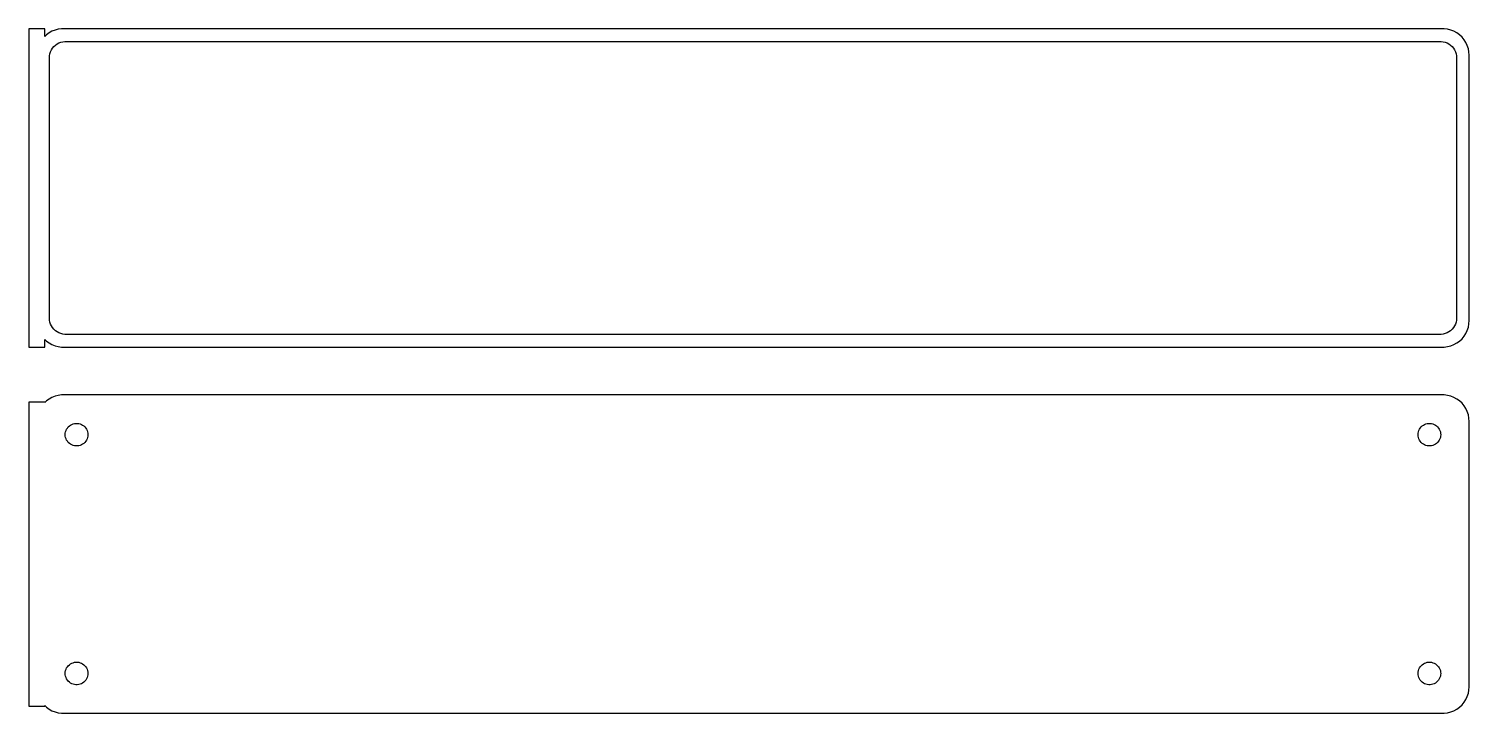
# Model space of a CAD drawing. Header units: metres. Extents: x -136 to 135, y 108 to 237.
import ezdxf

# ---------------------------------------------------------------- set-up
doc = ezdxf.new("R2010")
doc.units = ezdxf.units.M

msp = doc.modelspace()

# ---------------------------------------------------------------- linework, layer by layer
for p, q in [((-133.5, 236.979), (-136.5, 236.979)), ((-136.5, 236.979), (-136.5, 177.021)), ((-133.5, 235.559), (-133.5, 236.979)), ((-132.679, 236.222), (-133.187, 235.853)), ((-132.129, 236.524), (-132.679, 236.222)), ((-131.545, 236.755), (-132.129, 236.524)), ((-130.937, 236.911), (-131.545, 236.755)), ((-130.314, 236.99), (-130.937, 236.911)), ((130.314, 236.99), (-130.314, 236.99)), ((130.937, 236.911), (130.314, 236.99)), ((131.545, 236.755), (130.937, 236.911)), ((132.129, 236.524), (131.545, 236.755)), ((132.679, 236.222), (132.129, 236.524)), ((133.187, 235.853), (132.679, 236.222)), ((-133.187, 235.853), (-133.5, 235.559)), ((-132.018, 233.33), (-131.769, 233.631)), ((-131.769, 233.631), (-131.484, 233.899)), ((-131.484, 233.899), (-131.168, 234.128)), ((-131.168, 234.128), (-130.825, 234.317)), ((-130.825, 234.317), (-130.462, 234.461)), ((-130.462, 234.461), (-130.083, 234.558)), ((-130.083, 234.558), (-129.695, 234.607)), ((-129.695, 234.607), (129.695, 234.607)), ((129.695, 234.607), (130.083, 234.558)), ((130.083, 234.558), (130.462, 234.461)), ((130.462, 234.461), (130.825, 234.317)), ((130.825, 234.317), (131.168, 234.128)), ((131.168, 234.128), (131.484, 233.899)), ((131.484, 233.899), (131.769, 233.631)), ((131.769, 233.631), (132.018, 233.33)), ((133.645, 235.423), (133.187, 235.853)), ((134.045, 234.939), (133.645, 235.423)), ((134.382, 234.409), (134.045, 234.939)), ((134.649, 233.841), (134.382, 234.409)), ((134.843, 233.243), (134.649, 233.841)), ((-132.613, 231.5), (-132.588, 231.89)), ((-132.613, 182.5), (-132.613, 231.5)), ((-132.588, 231.89), (-132.515, 232.274)), ((-132.515, 232.274), (-132.394, 232.646)), ((-132.394, 232.646), (-132.228, 233)), ((-132.228, 233), (-132.018, 233.33)), ((132.018, 233.33), (132.228, 233)), ((132.228, 233), (132.394, 232.646)), ((132.394, 232.646), (132.515, 232.274)), ((132.515, 232.274), (132.588, 231.89)), ((132.588, 231.89), (132.613, 231.5)), ((132.613, 231.5), (132.613, 182.5)), ((134.961, 232.627), (134.843, 233.243)), ((135, 232), (134.961, 232.627)), ((135, 182), (135, 232)), ((-132.588, 182.11), (-132.613, 182.5)), ((-132.515, 181.726), (-132.588, 182.11)), ((132.588, 182.11), (132.515, 181.726)), ((132.613, 182.5), (132.588, 182.11)), ((134.961, 181.373), (135, 182)), ((-132.394, 181.354), (-132.515, 181.726)), ((-132.228, 181), (-132.394, 181.354)), ((-132.018, 180.67), (-132.228, 181)), ((-131.769, 180.369), (-132.018, 180.67)), ((-131.484, 180.101), (-131.769, 180.369)), ((-131.168, 179.872), (-131.484, 180.101)), ((-130.825, 179.683), (-131.168, 179.872)), ((-130.462, 179.539), (-130.825, 179.683)), ((-130.083, 179.442), (-130.462, 179.539)), ((-129.695, 179.393), (-130.083, 179.442)), ((129.695, 179.393), (-129.695, 179.393)), ((130.083, 179.442), (129.695, 179.393)), ((130.462, 179.539), (130.083, 179.442)), ((130.825, 179.683), (130.462, 179.539)), ((131.168, 179.872), (130.825, 179.683)), ((131.484, 180.101), (131.168, 179.872)), ((131.769, 180.369), (131.484, 180.101)), ((132.018, 180.67), (131.769, 180.369)), ((132.228, 181), (132.018, 180.67)), ((132.394, 181.354), (132.228, 181)), ((132.515, 181.726), (132.394, 181.354)), ((134.045, 179.061), (134.382, 179.591)), ((134.382, 179.591), (134.649, 180.159)), ((134.649, 180.159), (134.843, 180.757)), ((134.843, 180.757), (134.961, 181.373)), ((-136.5, 177.021), (-133.5, 177.021)), ((-133.5, 177.021), (-133.5, 178.441)), ((-133.5, 178.441), (-133.187, 178.147)), ((-133.187, 178.147), (-132.679, 177.778)), ((-132.679, 177.778), (-132.129, 177.476)), ((-132.129, 177.476), (-131.545, 177.245)), ((-131.545, 177.245), (-130.937, 177.089)), ((-130.937, 177.089), (-130.314, 177.01)), ((-130.314, 177.01), (130.314, 177.01)), ((130.314, 177.01), (130.937, 177.089)), ((130.937, 177.089), (131.545, 177.245)), ((131.545, 177.245), (132.129, 177.476)), ((132.129, 177.476), (132.679, 177.778)), ((132.679, 177.778), (133.187, 178.147)), ((133.187, 178.147), (133.645, 178.577)), ((133.645, 178.577), (134.045, 179.061)), ((-133.5, 166.653), (-136.5, 166.653)), ((-136.5, 166.653), (-136.5, 109.347)), ((-133.187, 166.853), (-133.5, 166.559)), ((-133.5, 166.559), (-133.5, 166.653)), ((-132.679, 167.222), (-133.187, 166.853)), ((-132.129, 167.524), (-132.679, 167.222)), ((-131.545, 167.755), (-132.129, 167.524)), ((-130.937, 167.911), (-131.545, 167.755)), ((-130.314, 167.99), (-130.937, 167.911)), ((130.314, 167.99), (-130.314, 167.99)), ((130.937, 167.911), (130.314, 167.99)), ((131.545, 167.755), (130.937, 167.911)), ((132.129, 167.524), (131.545, 167.755)), ((132.679, 167.222), (132.129, 167.524)), ((133.187, 166.853), (132.679, 167.222)), ((133.645, 166.423), (133.187, 166.853)), ((134.045, 165.939), (133.645, 166.423)), ((134.382, 165.409), (134.045, 165.939)), ((134.649, 164.841), (134.382, 165.409)), ((134.843, 164.243), (134.649, 164.841)), ((134.961, 163.627), (134.843, 164.243)), ((135, 163), (134.961, 163.627)), ((135, 113), (135, 163)), ((-129.635, 160.5), (-129.618, 160.768)), ((-129.618, 160.232), (-129.635, 160.5)), ((-129.618, 160.768), (-129.568, 161.031)), ((-129.568, 159.969), (-129.618, 160.232)), ((-129.568, 161.031), (-129.485, 161.286)), ((-129.485, 161.286), (-129.371, 161.529)), ((-129.371, 161.529), (-129.227, 161.755)), ((-129.227, 161.755), (-129.057, 161.962)), ((-129.057, 161.962), (-128.861, 162.145)), ((-128.861, 162.145), (-128.644, 162.303)), ((-128.644, 162.303), (-128.409, 162.432)), ((-128.409, 162.432), (-128.16, 162.531)), ((-128.16, 162.531), (-127.9, 162.597)), ((-127.9, 162.597), (-127.634, 162.631)), ((-127.634, 162.631), (-127.366, 162.631)), ((-127.366, 162.631), (-127.1, 162.597)), ((-127.1, 162.597), (-126.84, 162.531)), ((-126.84, 162.531), (-126.591, 162.432)), ((-126.591, 162.432), (-126.356, 162.303)), ((-126.356, 162.303), (-126.139, 162.145)), ((-126.139, 162.145), (-125.943, 161.962)), ((-125.943, 161.962), (-125.773, 161.755)), ((-125.773, 161.755), (-125.629, 161.529)), ((-125.629, 161.529), (-125.515, 161.286)), ((-125.515, 161.286), (-125.432, 161.031)), ((-125.432, 161.031), (-125.382, 160.768)), ((-125.382, 160.232), (-125.432, 159.969)), ((-125.382, 160.768), (-125.365, 160.5)), ((-125.365, 160.5), (-125.382, 160.232)), ((125.365, 160.5), (125.382, 160.768)), ((125.382, 160.232), (125.365, 160.5)), ((125.382, 160.768), (125.432, 161.031)), ((125.432, 159.969), (125.382, 160.232)), ((125.432, 161.031), (125.515, 161.286)), ((125.515, 161.286), (125.629, 161.529)), ((125.629, 161.529), (125.773, 161.755)), ((125.773, 161.755), (125.943, 161.962)), ((125.943, 161.962), (126.139, 162.145)), ((126.139, 162.145), (126.356, 162.303)), ((126.356, 162.303), (126.591, 162.432)), ((126.591, 162.432), (126.84, 162.531)), ((126.84, 162.531), (127.1, 162.597)), ((127.1, 162.597), (127.366, 162.631)), ((127.366, 162.631), (127.634, 162.631)), ((127.634, 162.631), (127.9, 162.597)), ((127.9, 162.597), (128.16, 162.531)), ((128.16, 162.531), (128.409, 162.432)), ((128.409, 162.432), (128.644, 162.303)), ((128.644, 162.303), (128.861, 162.145)), ((128.861, 162.145), (129.057, 161.962)), ((129.057, 161.962), (129.227, 161.755)), ((129.227, 161.755), (129.371, 161.529)), ((129.371, 161.529), (129.485, 161.286)), ((129.485, 161.286), (129.568, 161.031)), ((129.568, 161.031), (129.618, 160.768)), ((129.618, 160.232), (129.568, 159.969)), ((129.618, 160.768), (129.635, 160.5)), ((129.635, 160.5), (129.618, 160.232)), ((-129.485, 159.714), (-129.568, 159.969)), ((-129.371, 159.471), (-129.485, 159.714)), ((-129.227, 159.245), (-129.371, 159.471)), ((-129.057, 159.038), (-129.227, 159.245)), ((-128.861, 158.855), (-129.057, 159.038)), ((-128.644, 158.697), (-128.861, 158.855)), ((-128.409, 158.568), (-128.644, 158.697)), ((-128.16, 158.469), (-128.409, 158.568)), ((-127.9, 158.403), (-128.16, 158.469)), ((-127.634, 158.369), (-127.9, 158.403)), ((-127.366, 158.369), (-127.634, 158.369)), ((-127.1, 158.403), (-127.366, 158.369)), ((-126.84, 158.469), (-127.1, 158.403)), ((-126.591, 158.568), (-126.84, 158.469)), ((-126.356, 158.697), (-126.591, 158.568)), ((-126.139, 158.855), (-126.356, 158.697)), ((-125.943, 159.038), (-126.139, 158.855)), ((-125.773, 159.245), (-125.943, 159.038)), ((-125.629, 159.471), (-125.773, 159.245)), ((-125.515, 159.714), (-125.629, 159.471)), ((-125.432, 159.969), (-125.515, 159.714)), ((125.515, 159.714), (125.432, 159.969)), ((125.629, 159.471), (125.515, 159.714)), ((125.773, 159.245), (125.629, 159.471)), ((125.943, 159.038), (125.773, 159.245)), ((126.139, 158.855), (125.943, 159.038)), ((126.356, 158.697), (126.139, 158.855)), ((126.591, 158.568), (126.356, 158.697)), ((126.84, 158.469), (126.591, 158.568)), ((127.1, 158.403), (126.84, 158.469)), ((127.366, 158.369), (127.1, 158.403)), ((127.634, 158.369), (127.366, 158.369)), ((127.9, 158.403), (127.634, 158.369)), ((128.16, 158.469), (127.9, 158.403)), ((128.409, 158.568), (128.16, 158.469)), ((128.644, 158.697), (128.409, 158.568)), ((128.861, 158.855), (128.644, 158.697)), ((129.057, 159.038), (128.861, 158.855)), ((129.227, 159.245), (129.057, 159.038)), ((129.371, 159.471), (129.227, 159.245)), ((129.485, 159.714), (129.371, 159.471)), ((129.568, 159.969), (129.485, 159.714)), ((-129.371, 116.529), (-129.227, 116.755)), ((-129.227, 116.755), (-129.057, 116.962)), ((-129.057, 116.962), (-128.861, 117.145)), ((-128.861, 117.145), (-128.644, 117.303)), ((-128.644, 117.303), (-128.409, 117.432)), ((-128.409, 117.432), (-128.16, 117.531)), ((-128.16, 117.531), (-127.9, 117.597)), ((-127.9, 117.597), (-127.634, 117.631)), ((-127.634, 117.631), (-127.366, 117.631)), ((-127.366, 117.631), (-127.1, 117.597)), ((-127.1, 117.597), (-126.84, 117.531)), ((-126.84, 117.531), (-126.591, 117.432)), ((-126.591, 117.432), (-126.356, 117.303)), ((-126.356, 117.303), (-126.139, 117.145)), ((-126.139, 117.145), (-125.943, 116.962)), ((-125.943, 116.962), (-125.773, 116.755)), ((-125.773, 116.755), (-125.629, 116.529)), ((125.629, 116.529), (125.773, 116.755)), ((125.773, 116.755), (125.943, 116.962)), ((125.943, 116.962), (126.139, 117.145)), ((126.139, 117.145), (126.356, 117.303)), ((126.356, 117.303), (126.591, 117.432)), ((126.591, 117.432), (126.84, 117.531)), ((126.84, 117.531), (127.1, 117.597)), ((127.1, 117.597), (127.366, 117.631)), ((127.366, 117.631), (127.634, 117.631)), ((127.634, 117.631), (127.9, 117.597)), ((127.9, 117.597), (128.16, 117.531)), ((128.16, 117.531), (128.409, 117.432)), ((128.409, 117.432), (128.644, 117.303)), ((128.644, 117.303), (128.861, 117.145)), ((128.861, 117.145), (129.057, 116.962)), ((129.057, 116.962), (129.227, 116.755)), ((129.227, 116.755), (129.371, 116.529)), ((-129.635, 115.5), (-129.618, 115.768)), ((-129.618, 115.232), (-129.635, 115.5)), ((-129.618, 115.768), (-129.568, 116.031)), ((-129.568, 114.969), (-129.618, 115.232)), ((-129.568, 116.031), (-129.485, 116.286)), ((-129.485, 114.714), (-129.568, 114.969)), ((-129.485, 116.286), (-129.371, 116.529)), ((-129.371, 114.471), (-129.485, 114.714)), ((-129.227, 114.245), (-129.371, 114.471)), ((-129.057, 114.038), (-129.227, 114.245)), ((-128.861, 113.855), (-129.057, 114.038)), ((-125.943, 114.038), (-126.139, 113.855)), ((-125.773, 114.245), (-125.943, 114.038)), ((-125.629, 114.471), (-125.773, 114.245)), ((-125.629, 116.529), (-125.515, 116.286)), ((-125.515, 114.714), (-125.629, 114.471)), ((-125.515, 116.286), (-125.432, 116.031)), ((-125.432, 114.969), (-125.515, 114.714)), ((-125.432, 116.031), (-125.382, 115.768)), ((-125.382, 115.232), (-125.432, 114.969)), ((-125.382, 115.768), (-125.365, 115.5)), ((-125.365, 115.5), (-125.382, 115.232)), ((125.365, 115.5), (125.382, 115.768)), ((125.382, 115.232), (125.365, 115.5)), ((125.382, 115.768), (125.432, 116.031)), ((125.432, 114.969), (125.382, 115.232)), ((125.432, 116.031), (125.515, 116.286)), ((125.515, 114.714), (125.432, 114.969)), ((125.515, 116.286), (125.629, 116.529)), ((125.629, 114.471), (125.515, 114.714)), ((125.773, 114.245), (125.629, 114.471)), ((125.943, 114.038), (125.773, 114.245)), ((126.139, 113.855), (125.943, 114.038)), ((129.057, 114.038), (128.861, 113.855)), ((129.227, 114.245), (129.057, 114.038)), ((129.371, 114.471), (129.227, 114.245)), ((129.371, 116.529), (129.485, 116.286)), ((129.485, 114.714), (129.371, 114.471)), ((129.485, 116.286), (129.568, 116.031)), ((129.568, 114.969), (129.485, 114.714)), ((129.568, 116.031), (129.618, 115.768)), ((129.618, 115.232), (129.568, 114.969)), ((129.618, 115.768), (129.635, 115.5)), ((129.635, 115.5), (129.618, 115.232)), ((-128.644, 113.697), (-128.861, 113.855)), ((-128.409, 113.568), (-128.644, 113.697)), ((-128.16, 113.469), (-128.409, 113.568)), ((-127.9, 113.403), (-128.16, 113.469)), ((-127.634, 113.369), (-127.9, 113.403)), ((-127.366, 113.369), (-127.634, 113.369)), ((-127.1, 113.403), (-127.366, 113.369)), ((-126.84, 113.469), (-127.1, 113.403)), ((-126.591, 113.568), (-126.84, 113.469)), ((-126.356, 113.697), (-126.591, 113.568)), ((-126.139, 113.855), (-126.356, 113.697)), ((126.356, 113.697), (126.139, 113.855)), ((126.591, 113.568), (126.356, 113.697)), ((126.84, 113.469), (126.591, 113.568)), ((127.1, 113.403), (126.84, 113.469)), ((127.366, 113.369), (127.1, 113.403)), ((127.634, 113.369), (127.366, 113.369)), ((127.9, 113.403), (127.634, 113.369)), ((128.16, 113.469), (127.9, 113.403)), ((128.409, 113.568), (128.16, 113.469)), ((128.644, 113.697), (128.409, 113.568)), ((128.861, 113.855), (128.644, 113.697)), ((134.649, 111.159), (134.843, 111.757)), ((134.843, 111.757), (134.961, 112.373)), ((134.961, 112.373), (135, 113)), ((-136.5, 109.347), (-133.5, 109.347)), ((-133.5, 109.347), (-133.5, 109.441)), ((-133.5, 109.441), (-133.187, 109.147)), ((-133.187, 109.147), (-132.679, 108.778)), ((-132.679, 108.778), (-132.129, 108.476)), ((132.129, 108.476), (132.679, 108.778)), ((132.679, 108.778), (133.187, 109.147)), ((133.187, 109.147), (133.645, 109.577)), ((133.645, 109.577), (134.045, 110.061)), ((134.045, 110.061), (134.382, 110.591)), ((134.382, 110.591), (134.649, 111.159)), ((-132.129, 108.476), (-131.545, 108.245)), ((-131.545, 108.245), (-130.937, 108.089)), ((-130.937, 108.089), (-130.314, 108.01)), ((-130.314, 108.01), (130.314, 108.01)), ((130.314, 108.01), (130.937, 108.089)), ((130.937, 108.089), (131.545, 108.245)), ((131.545, 108.245), (132.129, 108.476))]:
    msp.add_line(p, q)

doc.saveas('drawing.dxf')
